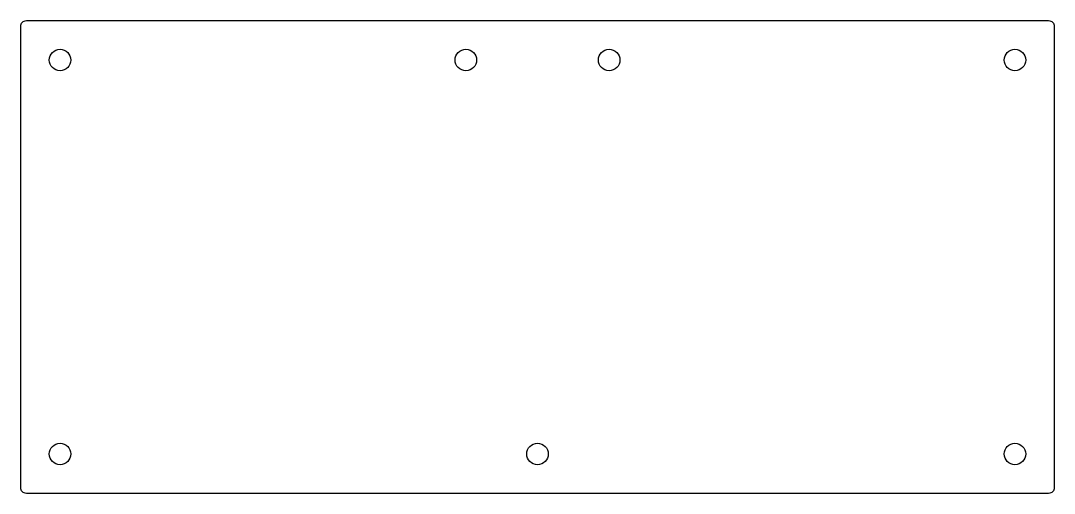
# Model space of a CAD drawing. Header units: millimetres. Extents: x 0 to 361, y 0 to 165.
import ezdxf

# ---------------------------------------------------------------- set-up
doc = ezdxf.new("R2010")
doc.units = ezdxf.units.MM
doc.layers.get('0').update_dxf_attribs({"linetype": 'CONTINUOUS'})

msp = doc.modelspace()

# ---------------------------------------------------------------- linework, layer by layer
msp.add_lwpolyline([(358.68, 0), (2, 0, -0.414214), (0, 2), (0, 163.1, -0.414214), (2, 165.1), (358.68, 165.1, -0.414214), (360.68, 163.1), (360.68, 2, -0.414214)], format="xyb", close=True)
for centre in [(13.75, 151.35), (155.34, 151.35), (205.34, 151.35), (346.93, 151.35), (13.75, 13.75), (180.34, 13.75), (346.93, 13.75)]:
    msp.add_circle(centre, 3.75)

doc.saveas('drawing.dxf')
